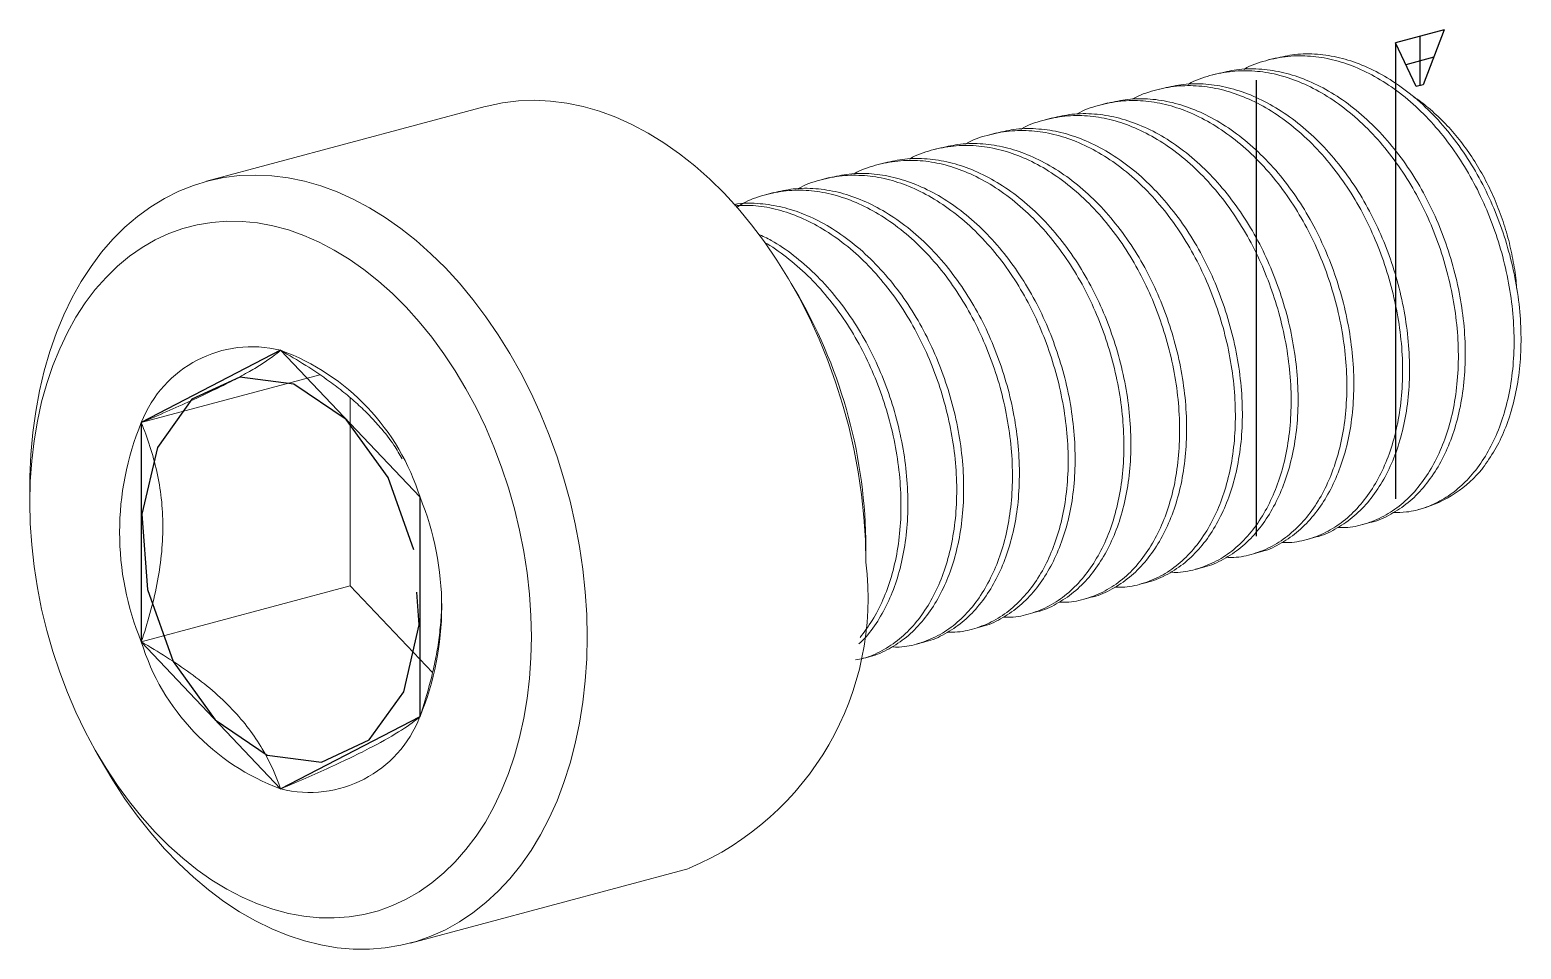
# Model space of a CAD drawing. Header units: millimetres. Extents: x -17.3 to 1.6, y -8.6 to 3.1.
import ezdxf

# ---------------------------------------------------------------- set-up
doc = ezdxf.new("R2010")
doc.units = ezdxf.units.MM
doc.linetypes.add('CENTERX2', pattern=[20.32, 12.7, -2.54, 2.54, -2.54])

msp = doc.modelspace()

# ---------------------------------------------------------------- linework, layer by layer
at = {"color": 7, "linetype": 'Continuous'}
for p, q in [((0.619, 3.056), (0, 2.89)), ((0.619, 3.056), (0.354, 2.359)), ((0.265, 2.336), (0, 2.89)), ((0.354, 2.359), (0.265, 2.336)), ((-14.142, -1.008), (-15.91, -1.925)), ((-12.374, -2.872), (-14.142, -1.008)), ((-15.91, -1.925), (-15.91, -4.706)), ((-12.374, -5.653), (-12.374, -2.872)), ((-15.91, -4.706), (-14.142, -6.57)), ((-14.142, -6.57), (-12.374, -5.653))]:
    msp.add_line(p, q, dxfattribs=at)
at = {"color": 7, "linetype": 'CENTERX2'}
for p, q in [((0, 2.89), (0, -2.89)), ((0.309, 2.973), (0.309, 2.347)), ((0.486, 2.708), (0.133, 2.613)), ((-1.768, 2.417), (-1.768, -3.364))]:
    msp.add_line(p, q, dxfattribs=at)
at = {"color": 7, "linetype": 'Continuous', "lineweight": 15}
for p, q in [((-1.525, 2.697), (-1.613, 2.674)), ((-2.232, 2.508), (-2.32, 2.484)), ((-2.939, 2.318), (-3.028, 2.295)), ((-11.547, 2.083), (-15.083, 1.136)), ((-3.646, 2.129), (-3.735, 2.105)), ((-4.353, 1.939), (-4.442, 1.916)), ((-5.06, 1.75), (-5.149, 1.726)), ((-5.768, 1.561), (-5.856, 1.537)), ((-6.475, 1.371), (-6.563, 1.347)), ((-7.182, 1.182), (-7.27, 1.158)), ((-7.889, 0.992), (-7.977, 0.969)), ((-7.57, -0.323), (-7.665, -0.159)), ((-13.647, -1.318), (-15.91, -1.925)), ((-13.258, -1.611), (-13.258, -3.995)), ((-17.324, -2.747), (-17.324, -2.936)), ((0.293, -3.027), (0.329, -3.018)), ((-0.414, -3.217), (-0.326, -3.193)), ((-1.121, -3.406), (-1.033, -3.383)), ((-6.718, -3.694), (-6.718, -3.505)), ((-1.828, -3.596), (-1.74, -3.572)), ((-2.535, -3.785), (-2.447, -3.761)), ((-3.243, -3.975), (-3.154, -3.951)), ((-13.258, -3.995), (-15.91, -4.706)), ((-13.258, -3.995), (-12.216, -5.095)), ((-3.95, -4.164), (-3.861, -4.14)), ((-4.657, -4.353), (-4.568, -4.33)), ((-5.364, -4.543), (-5.276, -4.519)), ((-6.071, -4.732), (-5.983, -4.709)), ((-6.778, -4.922), (-6.69, -4.898)), ((-16.472, -6.118), (-16.377, -6.282)), ((-12.495, -8.524), (-8.959, -7.577))]:
    msp.add_line(p, q, dxfattribs=at)
at = {"color": 7, "linetype": 'Continuous', "lineweight": 15, "flags": 128}
for points in [[(-6.718, -3.694), (-6.724, -3.41), (-6.742, -3.123), (-6.772, -2.835), (-6.815, -2.547), (-6.869, -2.259), (-6.935, -1.974), (-7.012, -1.69), (-7.101, -1.411), (-7.2, -1.136), (-7.31, -0.866), (-7.43, -0.604), (-7.56, -0.348), (-7.699, -0.101), (-7.846, 0.137), (-8.003, 0.366), (-8.167, 0.583), (-8.338, 0.789), (-8.515, 0.983), (-8.699, 1.164), (-8.888, 1.331), (-9.082, 1.485), (-9.28, 1.623), (-9.481, 1.747), (-9.685, 1.855), (-9.89, 1.948), (-10.097, 2.024), (-10.305, 2.084), (-10.512, 2.127), (-10.719, 2.153), (-10.924, 2.163), (-11.126, 2.155), (-11.326, 2.131), (-11.522, 2.089), (-11.547, 2.083)], [(-17.324, -2.747), (-17.323, -2.606), (-17.31, -2.327), (-17.286, -2.052), (-17.25, -1.784), (-17.201, -1.522), (-17.141, -1.267), (-17.07, -1.021), (-16.987, -0.784), (-16.893, -0.557), (-16.788, -0.34), (-16.673, -0.136), (-16.548, 0.057), (-16.414, 0.236), (-16.27, 0.402), (-16.118, 0.554), (-15.958, 0.691), (-15.79, 0.813), (-15.616, 0.919), (-15.435, 1.01), (-15.249, 1.084), (-15.057, 1.142), (-14.861, 1.183), (-14.662, 1.208), (-14.459, 1.215), (-14.254, 1.206), (-14.048, 1.18), (-13.84, 1.136), (-13.633, 1.077), (-13.426, 1.001), (-13.22, 0.908), (-13.016, 0.8), (-12.815, 0.676), (-12.617, 0.537), (-12.424, 0.384), (-12.235, 0.216), (-12.051, 0.036), (-11.873, -0.158), (-11.702, -0.364), (-11.538, -0.582), (-11.382, -0.81), (-11.234, -1.048), (-11.095, -1.295), (-10.965, -1.551), (-10.845, -1.814), (-10.735, -2.083), (-10.636, -2.358), (-10.548, -2.638), (-10.47, -2.921), (-10.404, -3.207), (-10.35, -3.494), (-10.308, -3.782), (-10.277, -4.07), (-10.259, -4.357), (-10.253, -4.641), (-10.253, -4.641)], [(-10.96, -4.641), (-10.966, -4.373), (-10.984, -4.102), (-11.014, -3.83), (-11.056, -3.558), (-11.11, -3.287), (-11.175, -3.018), (-11.251, -2.751), (-11.339, -2.489), (-11.437, -2.231), (-11.545, -1.98), (-11.663, -1.735), (-11.791, -1.498), (-11.927, -1.27), (-12.072, -1.051), (-12.225, -0.843), (-12.385, -0.646), (-12.551, -0.46), (-12.724, -0.288), (-12.902, -0.129), (-13.085, 0.017), (-13.271, 0.148), (-13.461, 0.264), (-13.654, 0.365), (-13.849, 0.45), (-14.044, 0.518), (-14.24, 0.571), (-14.436, 0.607), (-14.63, 0.626), (-14.823, 0.629), (-15.013, 0.614), (-15.2, 0.584), (-15.382, 0.536), (-15.56, 0.472), (-15.733, 0.392), (-15.9, 0.296), (-16.06, 0.185), (-16.212, 0.058), (-16.357, -0.083), (-16.494, -0.238), (-16.621, -0.407), (-16.739, -0.588), (-16.848, -0.782), (-16.945, -0.987), (-17.033, -1.202), (-17.109, -1.428), (-17.174, -1.662), (-17.228, -1.905), (-17.27, -2.154), (-17.3, -2.41), (-17.318, -2.671), (-17.324, -2.936), (-17.318, -3.205), (-17.3, -3.476), (-17.27, -3.748), (-17.228, -4.02), (-17.174, -4.291), (-17.109, -4.56), (-17.033, -4.826), (-16.945, -5.089), (-16.848, -5.346), (-16.739, -5.598), (-16.621, -5.843), (-16.494, -6.08), (-16.357, -6.308), (-16.212, -6.527), (-16.06, -6.735), (-15.9, -6.932), (-15.733, -7.117), (-15.56, -7.29), (-15.382, -7.449), (-15.2, -7.595), (-15.013, -7.726), (-14.823, -7.842), (-14.63, -7.942), (-14.436, -8.027), (-14.24, -8.096), (-14.044, -8.149), (-13.849, -8.184), (-13.654, -8.204), (-13.461, -8.206), (-13.271, -8.192), (-13.085, -8.161), (-12.902, -8.114), (-12.724, -8.05), (-12.551, -7.97), (-12.385, -7.874), (-12.225, -7.762), (-12.072, -7.636), (-11.927, -7.495), (-11.791, -7.34), (-11.663, -7.171), (-11.545, -6.99), (-11.437, -6.796), (-11.339, -6.591), (-11.251, -6.375), (-11.175, -6.15), (-11.11, -5.916), (-11.056, -5.673), (-11.014, -5.423), (-10.984, -5.168), (-10.966, -4.907), (-10.96, -4.641)], [(-10.253, -4.641), (-10.259, -4.922), (-10.277, -5.199), (-10.308, -5.471), (-10.35, -5.736), (-10.404, -5.995), (-10.47, -6.245), (-10.548, -6.487), (-10.636, -6.719), (-10.735, -6.941), (-10.845, -7.152), (-10.965, -7.35), (-11.095, -7.536), (-11.234, -7.709), (-11.382, -7.868), (-11.538, -8.012), (-11.702, -8.142), (-11.873, -8.256), (-12.051, -8.355), (-12.235, -8.437), (-12.424, -8.504), (-12.617, -8.553), (-12.815, -8.586), (-13.016, -8.602), (-13.22, -8.601), (-13.426, -8.583), (-13.633, -8.548), (-13.84, -8.497), (-14.048, -8.429), (-14.254, -8.345), (-14.459, -8.244), (-14.662, -8.128), (-14.861, -7.997), (-15.057, -7.851), (-15.249, -7.69), (-15.435, -7.516), (-15.616, -7.328), (-15.79, -7.128), (-15.958, -6.917), (-16.118, -6.694), (-16.27, -6.46), (-16.377, -6.282)]]:
    msp.add_lwpolyline(points, dxfattribs=at)
at = {"color": 7, "linetype": 'CENTERX2', "flags": 128}
msp.add_lwpolyline([(-12.452, -3.538), (-12.778, -2.622), (-13.312, -1.885), (-13.973, -1.437), (-14.659, -1.347), (-15.267, -1.629), (-15.703, -2.24), (-15.902, -3.087), (-15.833, -4.04), (-15.506, -4.955), (-14.972, -5.693), (-14.312, -6.141), (-13.625, -6.231), (-13.018, -5.949), (-12.581, -5.338), (-12.383, -4.491), (-12.452, -3.538)], dxfattribs=at)
at = {"color": 7, "linetype": 'Continuous', "lineweight": 15}
for centre, radius, start, end in [((-13.173, -3.529), 6.456, 0.2184, 29.7775), ((-14.507, -2.467), 1.504, 75.9682, 158.8668), ((-15.143, -3.727), 2.898, 17.1673, 69.7904), ((-12.532, -3.315), 3.653, 157.6232, 202.3768), ((-0.088, -1.542), 1.534, 285.7672, 321.3152), ((-15.752, -4.262), 3.653, 337.6232, 22.3768), ((-10.411, -4.15), 3.721, 292.9607, 7.0378), ((-13.141, -3.85), 2.898, 197.1673, 249.7904), ((-13.777, -5.111), 1.504, 255.9682, 338.8668)]:
    msp.add_arc(centre, radius, start, end, dxfattribs=at)
for points, knots in [([(-0.026, -3.065), (0.03, -3.065), (0.166, -3.063), (0.374, -3.01), (0.594, -2.911), (0.797, -2.769), (0.982, -2.583), (1.145, -2.357), (1.282, -2.093), (1.39, -1.796), (1.465, -1.468), (1.506, -1.112), (1.509, -0.736), (1.474, -0.349), (1.403, 0.037), (1.299, 0.413), (1.164, 0.774), (1, 1.12), (0.804, 1.448), (0.579, 1.754), (0.327, 2.028), (0.057, 2.263), (-0.225, 2.452), (-0.51, 2.592), (-0.796, 2.685), (-1.08, 2.73), (-1.367, 2.728), (-1.647, 2.67), (-1.834, 2.609), (-1.92, 2.556), (-1.922, 2.554)], [0, 0, 0, 0, 0.024653, 0.060431, 0.096446, 0.132419, 0.168074, 0.205721, 0.242404, 0.279088, 0.316734, 0.355051, 0.393713, 0.432375, 0.470692, 0.508339, 0.545022, 0.581706, 0.619352, 0.657669, 0.696331, 0.734993, 0.77331, 0.810957, 0.84764, 0.884324, 0.92197, 0.960287, 0.998949, 1, 1, 1, 1]), ([(1.109, -2.5), (1.162, -2.426), (1.266, -2.28), (1.391, -2.019), (1.489, -1.732), (1.558, -1.415), (1.594, -1.072), (1.597, -0.707), (1.563, -0.326), (1.492, 0.06), (1.387, 0.437), (1.253, 0.798), (1.089, 1.143), (0.893, 1.472), (0.667, 1.778), (0.416, 2.052), (0.145, 2.286), (-0.136, 2.475), (-0.422, 2.616), (-0.707, 2.709), (-0.992, 2.754), (-1.267, 2.754), (-1.442, 2.714), (-1.524, 2.695)], [0, 0, 0, 0, 0.04605, 0.090946, 0.136262, 0.18267, 0.229836, 0.277391, 0.327083, 0.376333, 0.424721, 0.471871, 0.519021, 0.567409, 0.616659, 0.666351, 0.716044, 0.765293, 0.813681, 0.860831, 0.907981, 0.956369, 1, 1, 1, 1]), ([(-0.731, -3.253), (-0.7, -3.255), (-0.581, -3.26), (-0.383, -3.215), (-0.144, -3.12), (0.076, -2.971), (0.271, -2.778), (0.438, -2.547), (0.575, -2.282), (0.683, -1.986), (0.758, -1.658), (0.799, -1.301), (0.802, -0.925), (0.767, -0.539), (0.696, -0.153), (0.592, 0.223), (0.457, 0.585), (0.293, 0.93), (0.097, 1.259), (-0.129, 1.565), (-0.38, 1.839), (-0.65, 2.073), (-0.932, 2.262), (-1.218, 2.403), (-1.503, 2.496), (-1.788, 2.541), (-2.074, 2.539), (-2.354, 2.48), (-2.541, 2.42), (-2.627, 2.366), (-2.629, 2.365)], [0, 0, 0, 0, 0.013826, 0.052154, 0.090827, 0.129501, 0.167829, 0.205487, 0.242181, 0.278875, 0.316533, 0.354861, 0.393535, 0.432208, 0.470536, 0.508194, 0.544888, 0.581582, 0.61924, 0.657569, 0.696242, 0.734915, 0.773243, 0.810901, 0.847595, 0.884289, 0.921947, 0.960276, 0.998949, 1, 1, 1, 1]), ([(-0.326, -3.19), (-0.317, -3.189), (-0.223, -3.172), (-0.057, -3.092), (0.164, -2.949), (0.359, -2.754), (0.526, -2.523), (0.664, -2.258), (0.771, -1.962), (0.846, -1.634), (0.887, -1.278), (0.89, -0.902), (0.856, -0.515), (0.784, -0.129), (0.68, 0.247), (0.546, 0.608), (0.382, 0.954), (0.186, 1.283), (-0.04, 1.588), (-0.291, 1.862), (-0.562, 2.097), (-0.843, 2.286), (-1.129, 2.426), (-1.414, 2.519), (-1.699, 2.564), (-1.975, 2.565), (-2.149, 2.524), (-2.231, 2.505)], [0, 0, 0, 0, 0.0048152, 0.047401, 0.0899868, 0.1321932, 0.1736609, 0.2140677, 0.2544745, 0.2959421, 0.3381486, 0.3807344, 0.4233202, 0.4655266, 0.5069942, 0.547401, 0.5878079, 0.6292755, 0.6714819, 0.7140677, 0.7566535, 0.7988599, 0.8403275, 0.8807344, 0.9211412, 0.9626088, 1, 1, 1, 1]), ([(-1.439, -3.443), (-1.407, -3.444), (-1.288, -3.449), (-1.09, -3.405), (-0.851, -3.309), (-0.631, -3.161), (-0.436, -2.968), (-0.269, -2.736), (-0.132, -2.471), (-0.024, -2.175), (0.051, -1.847), (0.091, -1.491), (0.095, -1.115), (0.06, -0.728), (-0.011, -0.342), (-0.116, 0.034), (-0.25, 0.395), (-0.414, 0.741), (-0.61, 1.069), (-0.836, 1.375), (-1.087, 1.649), (-1.357, 1.884), (-1.639, 2.073), (-1.925, 2.213), (-2.21, 2.306), (-2.495, 2.352), (-2.781, 2.35), (-3.061, 2.291), (-3.248, 2.23), (-3.334, 2.177), (-3.336, 2.175)], [0, 0, 0, 0, 0.013826, 0.052154, 0.090827, 0.129501, 0.167829, 0.205487, 0.242181, 0.278875, 0.316533, 0.354861, 0.393535, 0.432208, 0.470536, 0.508194, 0.544888, 0.581582, 0.61924, 0.657569, 0.696242, 0.734915, 0.773243, 0.810901, 0.847595, 0.884289, 0.921947, 0.960276, 0.998949, 1, 1, 1, 1]), ([(-1.033, -3.38), (-1.024, -3.378), (-0.93, -3.362), (-0.764, -3.282), (-0.543, -3.138), (-0.348, -2.944), (-0.181, -2.713), (-0.044, -2.448), (0.064, -2.151), (0.139, -1.823), (0.18, -1.467), (0.183, -1.091), (0.148, -0.705), (0.077, -0.318), (-0.027, 0.058), (-0.161, 0.419), (-0.326, 0.764), (-0.521, 1.093), (-0.747, 1.399), (-0.999, 1.673), (-1.269, 1.907), (-1.551, 2.096), (-1.836, 2.237), (-2.121, 2.33), (-2.406, 2.375), (-2.682, 2.375), (-2.856, 2.335), (-2.939, 2.316)], [0, 0, 0, 0, 0.004815, 0.047401, 0.089987, 0.132193, 0.173661, 0.214068, 0.254475, 0.295942, 0.338149, 0.380734, 0.42332, 0.465527, 0.506994, 0.547401, 0.587808, 0.629275, 0.671482, 0.714068, 0.756654, 0.79886, 0.840328, 0.880734, 0.921141, 0.962609, 1, 1, 1, 1]), ([(-2.146, -3.632), (-2.114, -3.634), (-1.995, -3.638), (-1.797, -3.594), (-1.558, -3.499), (-1.339, -3.35), (-1.143, -3.157), (-0.977, -2.926), (-0.839, -2.661), (-0.732, -2.364), (-0.656, -2.037), (-0.616, -1.68), (-0.612, -1.304), (-0.647, -0.918), (-0.718, -0.532), (-0.823, -0.155), (-0.957, 0.206), (-1.121, 0.551), (-1.317, 0.88), (-1.543, 1.186), (-1.794, 1.46), (-2.064, 1.694), (-2.346, 1.883), (-2.632, 2.024), (-2.917, 2.117), (-3.202, 2.162), (-3.488, 2.16), (-3.768, 2.101), (-3.955, 2.041), (-4.041, 1.987), (-4.043, 1.986)], [0, 0, 0, 0, 0.013826, 0.052154, 0.090827, 0.129501, 0.167829, 0.205487, 0.242181, 0.278875, 0.316533, 0.354861, 0.393535, 0.432208, 0.470536, 0.508194, 0.544888, 0.581582, 0.61924, 0.657569, 0.696242, 0.734915, 0.773243, 0.810901, 0.847595, 0.884289, 0.921947, 0.960276, 0.998949, 1, 1, 1, 1]), ([(-1.741, -3.569), (-1.731, -3.568), (-1.637, -3.551), (-1.471, -3.471), (-1.25, -3.327), (-1.055, -3.133), (-0.888, -2.902), (-0.751, -2.637), (-0.643, -2.341), (-0.568, -2.013), (-0.527, -1.657), (-0.524, -1.28), (-0.559, -0.894), (-0.63, -0.508), (-0.734, -0.132), (-0.869, 0.229), (-1.033, 0.575), (-1.228, 0.904), (-1.454, 1.21), (-1.706, 1.484), (-1.976, 1.718), (-2.258, 1.907), (-2.543, 2.048), (-2.828, 2.141), (-3.113, 2.185), (-3.389, 2.186), (-3.563, 2.145), (-3.646, 2.126)], [0, 0, 0, 0, 0.004815, 0.047401, 0.089987, 0.132193, 0.173661, 0.214068, 0.254475, 0.295942, 0.338149, 0.380734, 0.42332, 0.465527, 0.506994, 0.547401, 0.587808, 0.629275, 0.671482, 0.714068, 0.756654, 0.79886, 0.840328, 0.880734, 0.921141, 0.962609, 1, 1, 1, 1]), ([(0.226, 2.207), (0.241, 2.198), (0.325, 2.147), (0.471, 2.026), (0.659, 1.846), (0.832, 1.642), (0.99, 1.42), (1.132, 1.18), (1.255, 0.926), (1.358, 0.66), (1.441, 0.389), (1.499, 0.115), (1.531, -0.089), (1.536, -0.199), (1.537, -0.22)], [0, 0, 0, 0, 0.0213528, 0.1197361, 0.2177888, 0.3132067, 0.4089291, 0.5043471, 0.5998167, 0.6955865, 0.7910185, 0.8844524, 0.978204, 1, 1, 1, 1]), ([(-2.853, -3.822), (-2.821, -3.823), (-2.702, -3.828), (-2.505, -3.783), (-2.265, -3.688), (-2.046, -3.54), (-1.85, -3.347), (-1.684, -3.115), (-1.546, -2.85), (-1.439, -2.554), (-1.363, -2.226), (-1.323, -1.87), (-1.319, -1.494), (-1.354, -1.107), (-1.425, -0.721), (-1.53, -0.345), (-1.664, 0.016), (-1.828, 0.362), (-2.024, 0.691), (-2.25, 0.996), (-2.501, 1.27), (-2.771, 1.505), (-3.053, 1.694), (-3.339, 1.834), (-3.624, 1.927), (-3.909, 1.973), (-4.195, 1.971), (-4.475, 1.912), (-4.662, 1.851), (-4.748, 1.798), (-4.75, 1.796)], [0, 0, 0, 0, 0.013826, 0.052154, 0.090827, 0.129501, 0.167829, 0.205487, 0.242181, 0.278875, 0.316533, 0.354861, 0.393535, 0.432208, 0.470536, 0.508194, 0.544888, 0.581582, 0.61924, 0.657569, 0.696242, 0.734915, 0.773243, 0.810901, 0.847595, 0.884289, 0.921947, 0.960276, 0.998949, 1, 1, 1, 1]), ([(-2.448, -3.759), (-2.438, -3.757), (-2.344, -3.741), (-2.178, -3.661), (-1.957, -3.517), (-1.762, -3.323), (-1.595, -3.092), (-1.458, -2.827), (-1.35, -2.53), (-1.275, -2.202), (-1.234, -1.846), (-1.231, -1.47), (-1.266, -1.084), (-1.337, -0.697), (-1.441, -0.321), (-1.576, 0.04), (-1.74, 0.386), (-1.936, 0.714), (-2.162, 1.02), (-2.413, 1.294), (-2.683, 1.528), (-2.965, 1.718), (-3.25, 1.858), (-3.536, 1.951), (-3.82, 1.996), (-4.096, 1.996), (-4.27, 1.956), (-4.353, 1.937)], [0, 0, 0, 0, 0.0048152, 0.047401, 0.0899868, 0.1321932, 0.1736609, 0.2140677, 0.2544745, 0.2959421, 0.3381486, 0.3807344, 0.4233202, 0.4655266, 0.5069942, 0.547401, 0.5878079, 0.6292755, 0.6714819, 0.7140677, 0.7566535, 0.7988599, 0.8403275, 0.8807344, 0.9211412, 0.9626088, 1, 1, 1, 1]), ([(-3.56, -4.011), (-3.528, -4.012), (-3.409, -4.017), (-3.212, -3.973), (-2.972, -3.878), (-2.753, -3.729), (-2.557, -3.536), (-2.391, -3.305), (-2.253, -3.04), (-2.146, -2.743), (-2.07, -2.415), (-2.03, -2.059), (-2.027, -1.683), (-2.061, -1.297), (-2.132, -0.91), (-2.237, -0.534), (-2.371, -0.173), (-2.535, 0.172), (-2.731, 0.501), (-2.957, 0.807), (-3.208, 1.081), (-3.479, 1.315), (-3.76, 1.504), (-4.046, 1.645), (-4.331, 1.738), (-4.616, 1.783), (-4.902, 1.781), (-5.182, 1.722), (-5.369, 1.662), (-5.455, 1.608), (-5.457, 1.607)], [0, 0, 0, 0, 0.013826, 0.052154, 0.090827, 0.129501, 0.167829, 0.205487, 0.242181, 0.278875, 0.316533, 0.354861, 0.393535, 0.432208, 0.470536, 0.508194, 0.544888, 0.581582, 0.61924, 0.657569, 0.696242, 0.734915, 0.773243, 0.810901, 0.847595, 0.884289, 0.921947, 0.960276, 0.998949, 1, 1, 1, 1]), ([(-3.155, -3.948), (-3.145, -3.947), (-3.051, -3.93), (-2.885, -3.85), (-2.664, -3.706), (-2.469, -3.512), (-2.302, -3.281), (-2.165, -3.016), (-2.057, -2.72), (-1.982, -2.392), (-1.941, -2.036), (-1.938, -1.659), (-1.973, -1.273), (-2.044, -0.887), (-2.148, -0.511), (-2.283, -0.15), (-2.447, 0.196), (-2.643, 0.525), (-2.869, 0.831), (-3.12, 1.105), (-3.39, 1.339), (-3.672, 1.528), (-3.958, 1.669), (-4.243, 1.762), (-4.527, 1.806), (-4.803, 1.807), (-4.977, 1.767), (-5.06, 1.747)], [0, 0, 0, 0, 0.004815, 0.047401, 0.089987, 0.132193, 0.173661, 0.214068, 0.254475, 0.295942, 0.338149, 0.380734, 0.42332, 0.465527, 0.506994, 0.547401, 0.587808, 0.629275, 0.671482, 0.714068, 0.756654, 0.79886, 0.840328, 0.880734, 0.921141, 0.962609, 1, 1, 1, 1]), ([(-4.267, -4.201), (-4.235, -4.202), (-4.117, -4.207), (-3.919, -4.162), (-3.68, -4.067), (-3.46, -3.918), (-3.264, -3.726), (-3.098, -3.494), (-2.96, -3.229), (-2.853, -2.933), (-2.778, -2.605), (-2.737, -2.249), (-2.734, -1.872), (-2.768, -1.486), (-2.84, -1.1), (-2.944, -0.724), (-3.078, -0.363), (-3.242, -0.017), (-3.438, 0.312), (-3.664, 0.618), (-3.915, 0.892), (-4.186, 1.126), (-4.467, 1.315), (-4.753, 1.456), (-5.038, 1.548), (-5.323, 1.594), (-5.609, 1.592), (-5.889, 1.533), (-6.076, 1.473), (-6.162, 1.419), (-6.165, 1.417)], [0, 0, 0, 0, 0.013826, 0.052154, 0.090827, 0.129501, 0.167829, 0.205487, 0.242181, 0.278875, 0.316533, 0.354861, 0.393535, 0.432208, 0.470536, 0.508194, 0.544888, 0.581582, 0.61924, 0.657569, 0.696242, 0.734915, 0.773243, 0.810901, 0.847595, 0.884289, 0.921947, 0.960276, 0.998949, 1, 1, 1, 1]), ([(-3.862, -4.138), (-3.852, -4.136), (-3.758, -4.12), (-3.592, -4.039), (-3.371, -3.896), (-3.176, -3.702), (-3.009, -3.47), (-2.872, -3.205), (-2.764, -2.909), (-2.689, -2.581), (-2.649, -2.225), (-2.645, -1.849), (-2.68, -1.462), (-2.751, -1.076), (-2.856, -0.7), (-2.99, -0.339), (-3.154, 0.007), (-3.35, 0.335), (-3.576, 0.641), (-3.827, 0.915), (-4.097, 1.15), (-4.379, 1.339), (-4.665, 1.479), (-4.95, 1.572), (-5.235, 1.617), (-5.51, 1.617), (-5.684, 1.577), (-5.767, 1.558)], [0, 0, 0, 0, 0.004815, 0.047401, 0.089987, 0.132193, 0.173661, 0.214068, 0.254475, 0.295942, 0.338149, 0.380734, 0.42332, 0.465527, 0.506994, 0.547401, 0.587808, 0.629275, 0.671482, 0.714068, 0.756654, 0.79886, 0.840328, 0.880734, 0.921141, 0.962609, 1, 1, 1, 1]), ([(-4.974, -4.39), (-4.943, -4.391), (-4.824, -4.396), (-4.626, -4.352), (-4.387, -4.256), (-4.167, -4.108), (-3.972, -3.915), (-3.805, -3.683), (-3.667, -3.419), (-3.56, -3.122), (-3.485, -2.794), (-3.444, -2.438), (-3.441, -2.062), (-3.475, -1.676), (-3.547, -1.289), (-3.651, -0.913), (-3.785, -0.552), (-3.949, -0.206), (-4.145, 0.122), (-4.371, 0.428), (-4.622, 0.702), (-4.893, 0.936), (-5.175, 1.126), (-5.46, 1.266), (-5.745, 1.359), (-6.03, 1.404), (-6.316, 1.402), (-6.596, 1.343), (-6.783, 1.283), (-6.869, 1.229), (-6.872, 1.228)], [0, 0, 0, 0, 0.013826, 0.052154, 0.090827, 0.129501, 0.167829, 0.205487, 0.242181, 0.278875, 0.316533, 0.354861, 0.393535, 0.432208, 0.470536, 0.508194, 0.544888, 0.581582, 0.61924, 0.657569, 0.696242, 0.734915, 0.773243, 0.810901, 0.847595, 0.884289, 0.921947, 0.960276, 0.998949, 1, 1, 1, 1]), ([(-4.569, -4.327), (-4.559, -4.325), (-4.465, -4.309), (-4.299, -4.229), (-4.078, -4.085), (-3.883, -3.891), (-3.717, -3.66), (-3.579, -3.395), (-3.472, -3.099), (-3.396, -2.771), (-3.356, -2.414), (-3.352, -2.038), (-3.387, -1.652), (-3.458, -1.266), (-3.563, -0.89), (-3.697, -0.528), (-3.861, -0.183), (-4.057, 0.146), (-4.283, 0.452), (-4.534, 0.726), (-4.804, 0.96), (-5.086, 1.149), (-5.372, 1.29), (-5.657, 1.383), (-5.942, 1.427), (-6.217, 1.428), (-6.391, 1.388), (-6.474, 1.369)], [0, 0, 0, 0, 0.004815, 0.047401, 0.089987, 0.132193, 0.173661, 0.214068, 0.254475, 0.295942, 0.338149, 0.380734, 0.42332, 0.465527, 0.506994, 0.547401, 0.587808, 0.629275, 0.671482, 0.714068, 0.756654, 0.79886, 0.840328, 0.880734, 0.921141, 0.962609, 1, 1, 1, 1]), ([(-5.681, -4.58), (-5.65, -4.581), (-5.531, -4.586), (-5.333, -4.541), (-5.094, -4.446), (-4.874, -4.297), (-4.679, -4.105), (-4.512, -3.873), (-4.375, -3.608), (-4.267, -3.312), (-4.192, -2.984), (-4.151, -2.628), (-4.148, -2.251), (-4.183, -1.865), (-4.254, -1.479), (-4.358, -1.103), (-4.492, -0.742), (-4.657, -0.396), (-4.852, -0.067), (-5.078, 0.239), (-5.33, 0.513), (-5.6, 0.747), (-5.882, 0.936), (-6.167, 1.077), (-6.452, 1.17), (-6.737, 1.215), (-7.023, 1.213), (-7.303, 1.154), (-7.491, 1.094), (-7.576, 1.04), (-7.579, 1.039)], [0, 0, 0, 0, 0.013826, 0.052154, 0.090827, 0.129501, 0.167829, 0.205487, 0.242181, 0.278875, 0.316533, 0.354861, 0.393535, 0.432208, 0.470536, 0.508194, 0.544888, 0.581582, 0.61924, 0.657569, 0.696242, 0.734915, 0.773243, 0.810901, 0.847595, 0.884289, 0.921947, 0.960276, 0.998949, 1, 1, 1, 1]), ([(-5.276, -4.517), (-5.267, -4.515), (-5.172, -4.498), (-5.006, -4.418), (-4.785, -4.275), (-4.59, -4.081), (-4.424, -3.849), (-4.286, -3.584), (-4.179, -3.288), (-4.103, -2.96), (-4.063, -2.604), (-4.06, -2.228), (-4.094, -1.841), (-4.165, -1.455), (-4.27, -1.079), (-4.404, -0.718), (-4.568, -0.372), (-4.764, -0.044), (-4.99, 0.262), (-5.241, 0.536), (-5.511, 0.771), (-5.793, 0.96), (-6.079, 1.1), (-6.364, 1.193), (-6.649, 1.238), (-6.924, 1.239), (-7.099, 1.198), (-7.181, 1.179)], [0, 0, 0, 0, 0.004815, 0.047401, 0.089987, 0.132193, 0.173661, 0.214068, 0.254475, 0.295942, 0.338149, 0.380734, 0.42332, 0.465527, 0.506994, 0.547401, 0.587808, 0.629275, 0.671482, 0.714068, 0.756654, 0.79886, 0.840328, 0.880734, 0.921141, 0.962609, 1, 1, 1, 1]), ([(-6.388, -4.769), (-6.357, -4.77), (-6.238, -4.775), (-6.04, -4.731), (-5.801, -4.635), (-5.581, -4.487), (-5.386, -4.294), (-5.219, -4.062), (-5.082, -3.798), (-4.974, -3.501), (-4.899, -3.173), (-4.858, -2.817), (-4.855, -2.441), (-4.89, -2.054), (-4.961, -1.668), (-5.065, -1.292), (-5.2, -0.931), (-5.364, -0.585), (-5.56, -0.257), (-5.785, 0.049), (-6.037, 0.323), (-6.307, 0.558), (-6.589, 0.747), (-6.874, 0.887), (-7.159, 0.98), (-7.444, 1.026), (-7.73, 1.023), (-8.011, 0.966), (-8.223, 0.892), (-8.332, 0.821), (-8.359, 0.804)], [0, 0, 0, 0, 0.013672, 0.051575, 0.089819, 0.128063, 0.165966, 0.203205, 0.239492, 0.275779, 0.313019, 0.350922, 0.389165, 0.427409, 0.465312, 0.502551, 0.538838, 0.575125, 0.612365, 0.650268, 0.688511, 0.726755, 0.764658, 0.801898, 0.838185, 0.874472, 0.911711, 0.949614, 0.987858, 1, 1, 1, 1]), ([(-5.983, -4.706), (-5.974, -4.704), (-5.879, -4.688), (-5.713, -4.608), (-5.493, -4.464), (-5.297, -4.27), (-5.131, -4.039), (-4.993, -3.774), (-4.886, -3.477), (-4.81, -3.15), (-4.77, -2.793), (-4.767, -2.417), (-4.801, -2.031), (-4.872, -1.645), (-4.977, -1.268), (-5.111, -0.907), (-5.275, -0.562), (-5.471, -0.233), (-5.697, 0.073), (-5.948, 0.347), (-6.219, 0.581), (-6.5, 0.77), (-6.786, 0.911), (-7.071, 1.004), (-7.356, 1.049), (-7.631, 1.049), (-7.806, 1.009), (-7.888, 0.99)], [0, 0, 0, 0, 0.004815, 0.047401, 0.089987, 0.132193, 0.173661, 0.214068, 0.254475, 0.295942, 0.338149, 0.380734, 0.42332, 0.465527, 0.506994, 0.547401, 0.587808, 0.629275, 0.671482, 0.714068, 0.756654, 0.79886, 0.840328, 0.880734, 0.921141, 0.962609, 1, 1, 1, 1]), ([(-6.69, -4.895), (-6.681, -4.894), (-6.586, -4.877), (-6.421, -4.797), (-6.2, -4.654), (-6.005, -4.459), (-5.838, -4.228), (-5.7, -3.963), (-5.593, -3.667), (-5.518, -3.339), (-5.477, -2.983), (-5.474, -2.607), (-5.508, -2.22), (-5.58, -1.834), (-5.684, -1.458), (-5.818, -1.097), (-5.982, -0.751), (-6.178, -0.422), (-6.404, -0.117), (-6.655, 0.157), (-6.926, 0.392), (-7.207, 0.581), (-7.493, 0.721), (-7.778, 0.815), (-8.063, 0.857), (-8.269, 0.865), (-8.375, 0.843), (-8.39, 0.84)], [0, 0, 0, 0, 0.004968, 0.048905, 0.092842, 0.136388, 0.179172, 0.220861, 0.26255, 0.305333, 0.348879, 0.392816, 0.436754, 0.480299, 0.523083, 0.564772, 0.606461, 0.649245, 0.69279, 0.736727, 0.780665, 0.82421, 0.866994, 0.908683, 0.950372, 0.993156, 1, 1, 1, 1]), ([(-6.85, -4.932), (-6.816, -4.927), (-6.698, -4.908), (-6.509, -4.822), (-6.288, -4.677), (-6.093, -4.483), (-5.926, -4.252), (-5.789, -3.987), (-5.681, -3.691), (-5.606, -3.363), (-5.565, -3.006), (-5.562, -2.63), (-5.597, -2.244), (-5.668, -1.858), (-5.772, -1.482), (-5.907, -1.12), (-6.071, -0.775), (-6.267, -0.446), (-6.493, -0.14), (-6.744, 0.134), (-7.014, 0.368), (-7.296, 0.557), (-7.582, 0.698), (-7.866, 0.79), (-8.133, 0.836), (-8.301, 0.829), (-8.378, 0.825)], [0, 0, 0, 0, 0.017296, 0.061368, 0.10544, 0.149119, 0.192033, 0.23385, 0.275667, 0.318582, 0.362261, 0.406332, 0.450404, 0.494083, 0.536998, 0.578815, 0.620631, 0.663546, 0.707225, 0.751297, 0.795368, 0.839048, 0.881962, 0.923779, 0.965596, 1, 1, 1, 1]), ([(-6.806, -4.731), (-6.775, -4.702), (-6.679, -4.612), (-6.546, -4.416), (-6.407, -4.153), (-6.3, -3.856), (-6.225, -3.528), (-6.184, -3.172), (-6.181, -2.796), (-6.216, -2.41), (-6.287, -2.023), (-6.391, -1.647), (-6.525, -1.286), (-6.69, -0.941), (-6.885, -0.612), (-7.111, -0.306), (-7.362, -0.032), (-7.633, 0.201), (-7.874, 0.369), (-8.027, 0.44), (-8.081, 0.465)], [0, 0, 0, 0, 0.027839, 0.086229, 0.143125, 0.200021, 0.258411, 0.317841, 0.377806, 0.43777, 0.4972, 0.55559, 0.612486, 0.669382, 0.727772, 0.787203, 0.847167, 0.907131, 0.966561, 1, 1, 1, 1]), ([(-6.792, -4.649), (-6.739, -4.58), (-6.629, -4.437), (-6.496, -4.176), (-6.388, -3.88), (-6.313, -3.552), (-6.272, -3.196), (-6.269, -2.82), (-6.304, -2.433), (-6.375, -2.047), (-6.48, -1.671), (-6.614, -1.31), (-6.778, -0.964), (-6.974, -0.635), (-7.2, -0.33), (-7.451, -0.055), (-7.722, 0.175), (-7.91, 0.314), (-8.007, 0.362), (-8.008, 0.362)], [0, 0, 0, 0, 0.05832, 0.11916, 0.180001, 0.242438, 0.305987, 0.370108, 0.434229, 0.497779, 0.560216, 0.621056, 0.681896, 0.744333, 0.807883, 0.872004, 0.936125, 0.999675, 1, 1, 1, 1]), ([(-14.142, -1.008), (-14.201, -1.058), (-14.274, -1.113), (-14.421, -1.207), (-14.476, -1.241), (-14.601, -1.312), (-14.672, -1.351), (-14.903, -1.471), (-15.082, -1.557), (-15.479, -1.738), (-15.691, -1.831), (-15.91, -1.925)], [0, 0, 0, 0, 0.25, 0.25, 0.375, 0.375, 0.5, 0.5, 0.75, 0.75, 1, 1, 1, 1]), ([(-12.599, -2.385), (-12.633, -2.327), (-12.711, -2.192), (-12.855, -2.008), (-13.013, -1.834), (-13.167, -1.686), (-13.337, -1.541), (-13.554, -1.376), (-13.822, -1.195), (-14.035, -1.07), (-14.142, -1.008)], [0, 0, 0, 0, 0.112936, 0.261411, 0.362272, 0.463994, 0.568266, 0.673311, 0.835907, 1, 1, 1, 1]), ([(-15.91, -4.706), (-15.831, -4.469), (-15.761, -4.224), (-15.664, -3.733), (-15.636, -3.487), (-15.636, -2.997), (-15.664, -2.766), (-15.762, -2.326), (-15.831, -2.119), (-15.91, -1.925)], [0, 0, 0, 0, 0.25, 0.25, 0.5, 0.5, 0.75, 0.75, 1, 1, 1, 1]), ([(-12.374, -5.653), (-12.327, -5.504), (-12.255, -5.275), (-12.182, -4.96), (-12.137, -4.71), (-12.11, -4.459), (-12.098, -4.284), (-12.101, -4.195), (-12.101, -4.189)], [0, 0, 0, 0, 0.311033, 0.477677, 0.644271, 0.815916, 0.987525, 1, 1, 1, 1]), ([(-15.91, -4.706), (-15.692, -4.83), (-15.483, -4.961), (-15.191, -5.173), (-15.097, -5.246), (-14.919, -5.399), (-14.833, -5.48), (-14.601, -5.724), (-14.476, -5.891), (-14.275, -6.233), (-14.201, -6.402), (-14.142, -6.57)], [0, 0, 0, 0, 0.25, 0.25, 0.375, 0.375, 0.5, 0.5, 0.75, 0.75, 1, 1, 1, 1]), ([(-14.142, -6.57), (-13.924, -6.477), (-13.715, -6.386), (-13.423, -6.252), (-13.329, -6.209), (-13.151, -6.123), (-13.065, -6.08), (-12.833, -5.96), (-12.709, -5.888), (-12.507, -5.759), (-12.433, -5.704), (-12.374, -5.653)], [0, 0, 0, 0, 0.25, 0.25, 0.375, 0.375, 0.5, 0.5, 0.75, 0.75, 1, 1, 1, 1])]:
    msp.add_open_spline(points, degree=3, knots=knots, dxfattribs=at)

doc.saveas('drawing.dxf')
